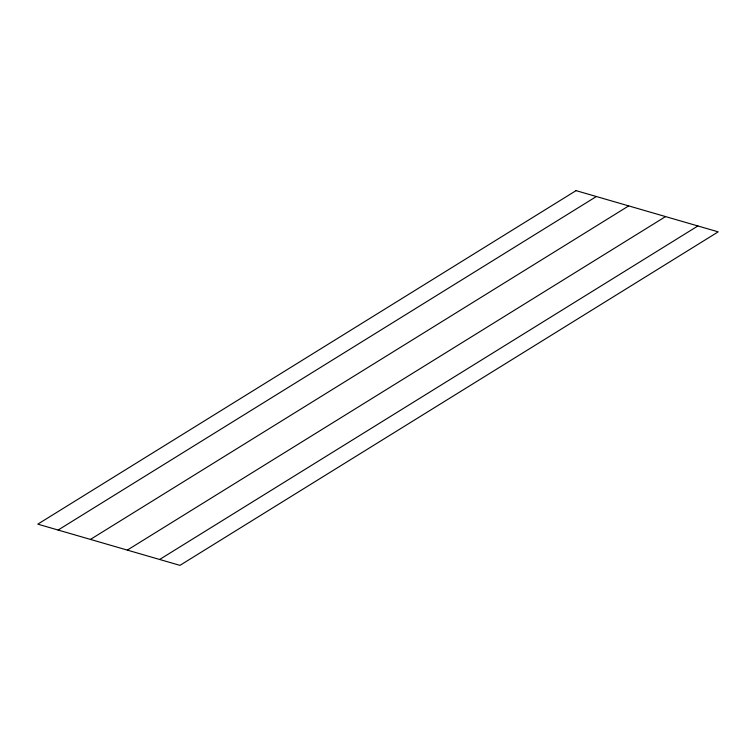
<?xml version="1.0" encoding="UTF-8"?>
<svg xmlns="http://www.w3.org/2000/svg" width="756" height="756" viewBox="0 0 756 756"><rect width="100%" height="100%" fill="white"/><g stroke="black" fill="none" stroke-linecap="round" stroke-linejoin="round"><path stroke-width="1.13" d="M58.108 530.041L596.361 196.522M90.446 539.415L628.699 205.897M127.301 550.103L665.554 216.585M159.639 559.478L697.892 225.959M576.053 190.635L37.8 524.144L179.947 565.365L718.2 231.856L576.053 190.635"/></g></svg>
